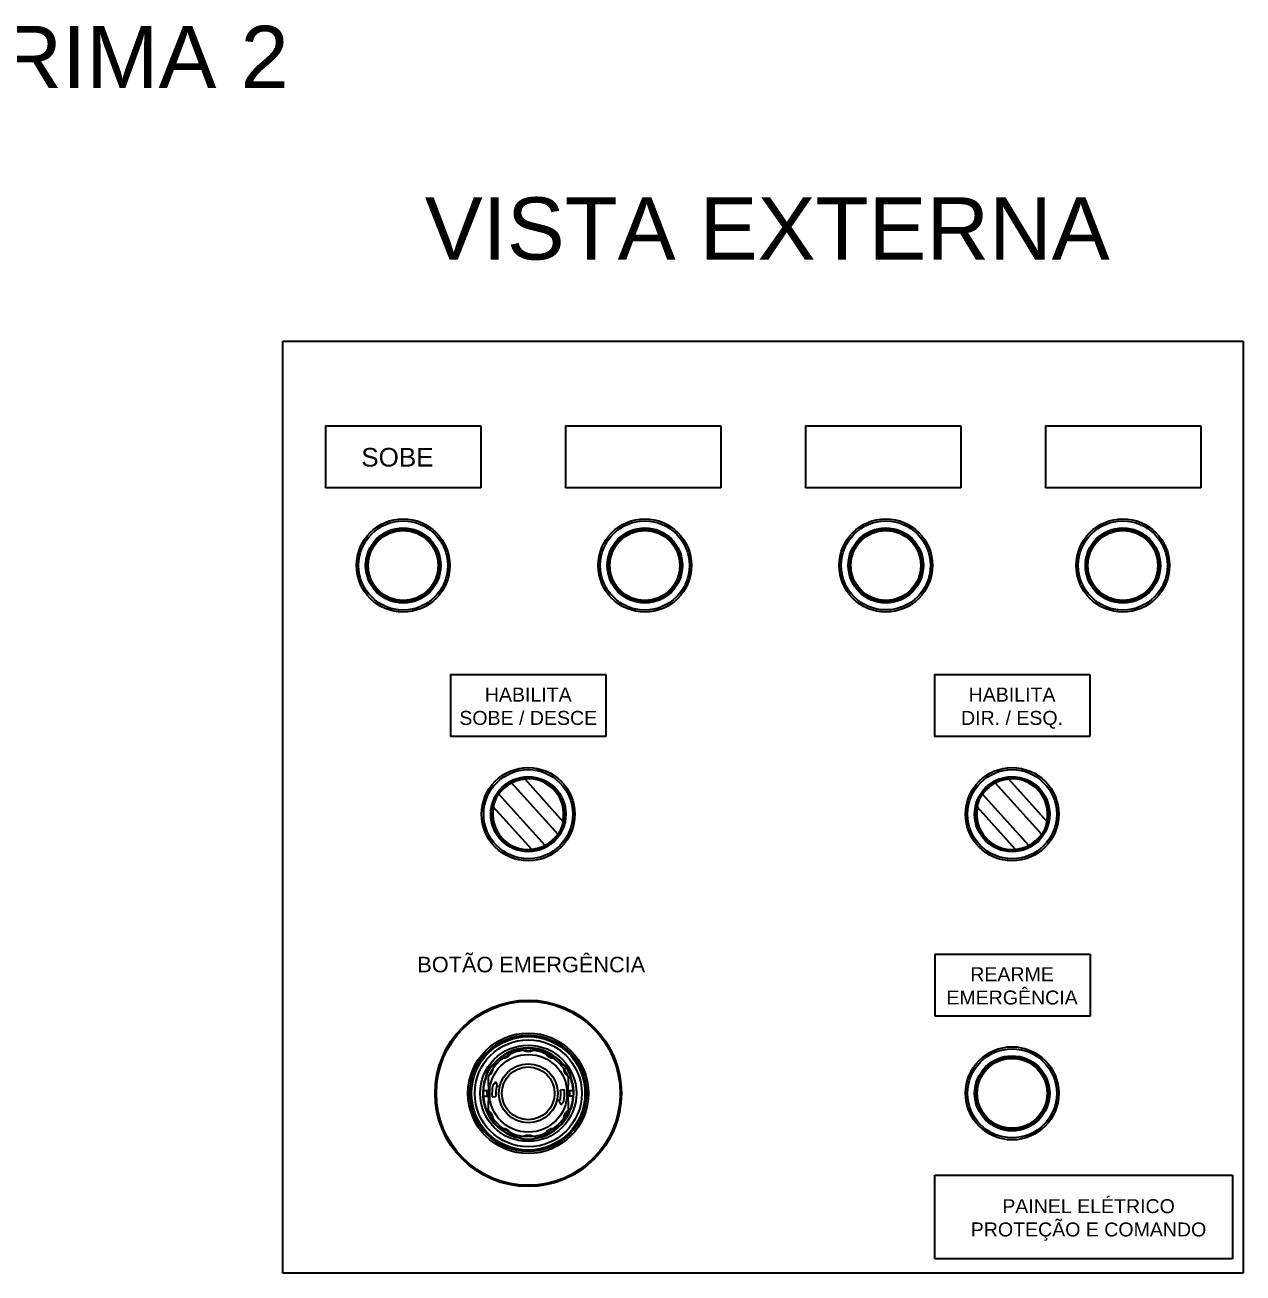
# Model space of a CAD drawing. Header units: millimetres. Extents: x -72 to 2978, y -1067 to 2817.
# Drawn here: x 1299.5 to 1691.5, y 2411.4 to 2813.2 of the extents above; entities that cross this region are included whole.
import ezdxf

# ---------------------------------------------------------------- set-up
doc = ezdxf.new("R2010")
doc.units = ezdxf.units.MM
for name, color, linetype in [('00_COMPONENTS', 7, 'Continuous'), ('1', 7, 'Continuous'), ('3', 7, 'Continuous')]:
    doc.layers.add(name, color=color, linetype=linetype)
doc.styles.get("Standard").update_dxf_attribs({"font": 'arial.ttf'})

msp = doc.modelspace()

# ---------------------------------------------------------------- linework, layer by layer
for p, q in [((1382.55, 2711.43), (1691.54, 2711.43)), ((1382.55, 2411.43), (1382.55, 2711.43)), ((1691.54, 2711.43), (1691.54, 2411.43)), ((1691.54, 2411.43), (1382.55, 2411.43))]:
    msp.add_line(p, q)
at = {"color": 6}
for p, q in [((1396.25, 2684.2), (1446.25, 2684.2)), ((1396.25, 2684.2), (1396.25, 2664.2)), ((1446.25, 2684.2), (1446.25, 2664.2)), ((1473.49, 2684.2), (1523.49, 2684.2)), ((1473.49, 2684.2), (1473.49, 2664.2)), ((1523.49, 2684.2), (1523.49, 2664.2)), ((1550.73, 2684.2), (1600.73, 2684.2)), ((1550.73, 2684.2), (1550.73, 2664.2)), ((1600.73, 2684.2), (1600.73, 2664.2)), ((1627.97, 2684.2), (1677.97, 2684.2)), ((1627.97, 2684.2), (1627.97, 2664.2)), ((1677.97, 2684.2), (1677.97, 2664.2)), ((1446.25, 2664.2), (1396.25, 2664.2)), ((1523.49, 2664.2), (1473.49, 2664.2)), ((1600.73, 2664.2), (1550.73, 2664.2)), ((1677.97, 2664.2), (1627.97, 2664.2)), ((1436.5, 2604.14), (1486.5, 2604.14)), ((1436.5, 2604.14), (1436.5, 2584.14)), ((1486.5, 2604.14), (1486.5, 2584.14)), ((1592.2, 2604.14), (1642.2, 2604.14)), ((1592.2, 2604.14), (1592.2, 2584.14)), ((1642.2, 2604.14), (1642.2, 2584.14)), ((1486.5, 2584.14), (1436.5, 2584.14)), ((1642.2, 2584.14), (1592.2, 2584.14)), ((1592.31, 2514.13), (1642.31, 2514.13)), ((1592.31, 2514.13), (1592.31, 2494.13)), ((1642.31, 2514.13), (1642.31, 2494.13)), ((1642.31, 2494.13), (1592.31, 2494.13)), ((1592.31, 2415.95), (1592.31, 2442.95)), ((1592.31, 2442.95), (1688.11, 2442.95)), ((1688.11, 2442.95), (1688.11, 2415.95)), ((1688.11, 2415.95), (1592.31, 2415.95))]:
    msp.add_line(p, q, dxfattribs=at)
at = {"color": 20}
for p, q in [((1450.38, 2478.58), (1450.26, 2478.71)), ((1472.62, 2478.58), (1472.73, 2478.71)), ((1447.88, 2474.25), (1447.72, 2474.29)), ((1448.6, 2474.45), (1448.6, 2471.78)), ((1448.75, 2471.69), (1448.6, 2471.78)), ((1448.7, 2471.72), (1448.7, 2466.84)), ((1449, 2471.26), (1449, 2467.3)), ((1474, 2467.3), (1474, 2471.26)), ((1474.4, 2471.78), (1474.25, 2471.69)), ((1474.3, 2466.84), (1474.3, 2471.72)), ((1474.4, 2471.78), (1474.4, 2474.45)), ((1475.12, 2474.25), (1475.28, 2474.29)), ((1446.99, 2470.2), (1448.45, 2470.2)), ((1446.99, 2468.35), (1448.45, 2468.35)), ((1448.25, 2468.35), (1448.25, 2470.2)), ((1448.45, 2468.35), (1448.45, 2470.2)), ((1474.55, 2470.2), (1476, 2470.2)), ((1474.55, 2470.2), (1474.55, 2468.35)), ((1476, 2468.35), (1474.55, 2468.35)), ((1474.75, 2470.2), (1474.75, 2468.35)), ((1448.6, 2466.78), (1448.75, 2466.86)), ((1448.6, 2466.78), (1448.6, 2464.1)), ((1474.25, 2466.86), (1474.4, 2466.78)), ((1474.4, 2464.1), (1474.4, 2466.78)), ((1459, 2455), (1458.95, 2454.83)), ((1464, 2455), (1464.05, 2454.83))]:
    msp.add_line(p, q, dxfattribs=at)
at = {"color": 2}
for radius in [30, 29.92, 29.58]:
    msp.add_circle((1461.5, 2469.28), radius, dxfattribs=at)
at = {"color": 20}
for radius in [18.75, 17.22]:
    msp.add_circle((1461.5, 2469.28), radius, dxfattribs=at)
for centre, radius, start, end in [((1461.5, 2469.28), 14.67, 40.0051, 139.9949), ((1461.5, 2469.28), 14.5, 39.9282, 140.0718), ((1461.5, 2469.28), 13.9, 92.3888, 117.611), ((1461.5, 2485.8), 3, 243.6726, 296.3274), ((1461.5, 2485.8), 2.7, 257.609, 282.391), ((1461.5, 2469.28), 13.9, 62.389, 87.6112), ((1461.5, 2469.28), 13.9, 122.389, 147.6109), ((1453.24, 2483.59), 3, 273.6726, 326.3274), ((1453.24, 2483.59), 2.7, 287.6079, 312.3921), ((1469.76, 2483.59), 3, 213.6726, 266.3274), ((1469.76, 2483.59), 2.7, 227.6079, 252.3921), ((1461.5, 2469.28), 13.9, 32.3891, 57.611), ((1454.14, 2473.53), 6.47, 126.8012, 173.1988), ((1454.14, 2473.53), 6.3, 126.6256, 173.3744), ((1461.5, 2469.28), 13.9, 152.3891, 158.134), ((1447.19, 2477.54), 3, 303.6726, 356.3274), ((1447.19, 2477.54), 2.7, 317.6075, 342.3925), ((1468.86, 2473.53), 6.3, 6.6256, 53.3744), ((1468.86, 2473.53), 6.47, 6.8012, 53.1988), ((1475.81, 2477.54), 3, 183.6726, 236.3274), ((1475.81, 2477.54), 2.7, 197.6076, 222.3924), ((1461.5, 2469.28), 13.9, 21.866, 27.6109), ((1461.5, 2469.28), 14.67, 160.0051, 259.9949), ((1461.5, 2469.28), 14.5, 159.9282, 176.3424), ((1448.5, 2471.26), 0.5, 0, 60), ((1461.5, 2469.28), 14.67, 280.0051, 19.9949), ((1474.5, 2471.26), 0.5, 120, 180), ((1461.5, 2469.28), 14.5, 3.6576, 20.0718), ((1461.5, 2469.28), 14.53, 176.3512, 183.6488), ((1461.5, 2469.28), 14.5, 183.6576, 260.0718), ((1448.5, 2467.3), 0.5, 300, 0), ((1461.5, 2469.28), 14.5, 279.9282, 356.3424), ((1474.5, 2467.3), 0.5, 180, 240), ((1461.5, 2469.28), 14.53, 356.3512, 3.6488), ((1461.5, 2469.28), 13.9, 201.866, 207.6109), ((1447.19, 2461.02), 3, 3.6726, 56.3274), ((1475.81, 2461.02), 3, 123.6726, 176.3274), ((1461.5, 2469.28), 13.9, 332.3891, 338.134), ((1447.19, 2461.02), 2.7, 17.6075, 42.3925), ((1461.5, 2469.28), 13.9, 212.3891, 237.6108), ((1461.5, 2469.28), 13.9, 302.3892, 327.6109), ((1475.81, 2461.02), 2.7, 137.6076, 162.3924), ((1453.24, 2454.97), 3, 33.6726, 86.3274), ((1453.24, 2454.97), 2.7, 47.6071, 72.3929), ((1461.5, 2469.28), 13.9, 242.3892, 267.6114), ((1461.5, 2460.78), 6.3, 246.6256, 293.3744), ((1461.5, 2452.75), 3, 63.6726, 116.3274), ((1461.5, 2452.75), 2.7, 77.61, 102.39), ((1461.5, 2469.28), 13.9, 272.3886, 297.6108), ((1469.76, 2454.97), 3, 93.6726, 146.3274), ((1469.76, 2454.97), 2.7, 107.6071, 132.3929), ((1461.5, 2460.78), 6.47, 246.8012, 293.1988)]:
    msp.add_arc(centre, radius, start, end, dxfattribs=at)
at = {"layer": '00_COMPONENTS', "color": 7}
for p, q in [((1420.75, 2650.71), (1420.75, 2651.06)), ((1421.75, 2650.65), (1421.75, 2651.05)), ((1498.53, 2650.72), (1498.53, 2651.07)), ((1499.53, 2650.66), (1499.53, 2651.06)), ((1576.08, 2650.73), (1576.08, 2651.08)), ((1577.08, 2650.67), (1577.08, 2651.08)), ((1652.37, 2650.71), (1652.37, 2651.06)), ((1653.37, 2650.65), (1653.37, 2651.05)), ((1420.75, 2627.74), (1420.75, 2627.34)), ((1421.75, 2627.68), (1421.75, 2627.33)), ((1498.53, 2627.75), (1498.53, 2627.35)), ((1499.53, 2627.69), (1499.53, 2627.34)), ((1576.08, 2627.77), (1576.08, 2627.36)), ((1577.08, 2627.71), (1577.08, 2627.36)), ((1652.37, 2627.74), (1652.37, 2627.34)), ((1653.37, 2627.68), (1653.37, 2627.33)), ((1454.36, 2568.39), (1454.33, 2568.43)), ((1456.09, 2569.25), (1470.99, 2552.7)), ((1456.12, 2569.7), (1456.19, 2569.56)), ((1460.34, 2570.78), (1460.37, 2570.48)), ((1460.37, 2570.48), (1472.66, 2556.83)), ((1610.09, 2568.39), (1610.06, 2568.43)), ((1611.82, 2569.25), (1626.72, 2552.7)), ((1611.84, 2569.7), (1611.92, 2569.56)), ((1616.07, 2570.78), (1616.1, 2570.48)), ((1616.1, 2570.48), (1628.39, 2556.83)), ((1451.09, 2564.44), (1450.98, 2564.5)), ((1466.9, 2549.02), (1452.01, 2565.57)), ((1452.18, 2566.33), (1452.24, 2566.28)), ((1606.82, 2564.44), (1606.71, 2564.5)), ((1622.63, 2549.02), (1607.73, 2565.57)), ((1607.91, 2566.33), (1607.96, 2566.28)), ((1450.34, 2561.45), (1450.04, 2561.51)), ((1462.63, 2547.79), (1450.34, 2561.45)), ((1473.15, 2559.73), (1473.36, 2559.74)), ((1473.16, 2559.59), (1473.36, 2559.6)), ((1606.06, 2561.45), (1605.77, 2561.51)), ((1618.36, 2547.79), (1606.06, 2561.45)), ((1628.88, 2559.73), (1629.09, 2559.74)), ((1628.89, 2559.59), (1629.09, 2559.6)), ((1472.66, 2556.83), (1472.96, 2556.77)), ((1473.02, 2558.12), (1473.35, 2558.09)), ((1473.07, 2558.69), (1473.36, 2558.67)), ((1473.07, 2558.55), (1473.36, 2558.54)), ((1473.11, 2559.15), (1473.36, 2559.15)), ((1473.11, 2559.12), (1473.36, 2559.12)), ((1628.39, 2556.83), (1628.68, 2556.77)), ((1628.75, 2558.12), (1629.07, 2558.09)), ((1628.8, 2558.69), (1629.09, 2558.67)), ((1628.8, 2558.55), (1629.08, 2558.54)), ((1628.84, 2559.15), (1629.09, 2559.15)), ((1628.84, 2559.12), (1629.09, 2559.12)), ((1462.66, 2547.5), (1462.63, 2547.79)), ((1618.39, 2547.5), (1618.36, 2547.79)), ((1616.73, 2480.79), (1616.73, 2481.14)), ((1617.73, 2480.73), (1617.73, 2481.14)), ((1616.73, 2457.82), (1616.73, 2457.42)), ((1617.73, 2457.76), (1617.73, 2457.42))]:
    msp.add_line(p, q, dxfattribs=at)
for centre, radius in [((1421.25, 2639.2), 15), ((1421.25, 2639.2), 14.34), ((1499.03, 2639.21), 15), ((1499.03, 2639.21), 14.34), ((1576.58, 2639.22), 15), ((1576.58, 2639.22), 14.34), ((1652.87, 2639.2), 15), ((1652.87, 2639.2), 14.34), ((1421.25, 2639.2), 12.08), ((1421.25, 2639.2), 11.9), ((1421.25, 2639.2), 11.55), ((1421.25, 2639.2), 11.25), ((1499.03, 2639.21), 12.08), ((1499.03, 2639.21), 11.9), ((1499.03, 2639.21), 11.55), ((1499.03, 2639.21), 11.25), ((1576.58, 2639.22), 12.08), ((1576.58, 2639.22), 11.9), ((1576.58, 2639.22), 11.55), ((1576.58, 2639.22), 11.25), ((1652.87, 2639.2), 12.08), ((1652.87, 2639.2), 11.9), ((1652.87, 2639.2), 11.55), ((1652.87, 2639.2), 11.25), ((1461.5, 2559.14), 15), ((1461.5, 2559.14), 14.34), ((1617.23, 2559.14), 15), ((1617.23, 2559.14), 14.34), ((1461.5, 2559.14), 12.08), ((1461.5, 2559.14), 11.9), ((1461.5, 2559.14), 11.7), ((1617.23, 2559.14), 12.08), ((1617.23, 2559.14), 11.9), ((1617.23, 2559.14), 11.7), ((1617.23, 2469.28), 15), ((1617.23, 2469.28), 14.34), ((1617.23, 2469.28), 12.08), ((1617.23, 2469.28), 11.9), ((1617.23, 2469.28), 11.55), ((1617.23, 2469.28), 11.25)]:
    msp.add_circle(centre, radius, dxfattribs=at)
for centre, radius, start, end in [((1461.5, 2559.14), 11.8, 153, 117), ((1455.87, 2569.05), 0.3, 42, 119.5896), ((1461.5, 2559.14), 11.4, 348.3065, 95.6935), ((1617.23, 2559.14), 11.8, 153, 117), ((1611.6, 2569.05), 0.3, 42, 119.5896), ((1617.23, 2559.14), 11.4, 348.3065, 95.6935), ((1461.5, 2559.14), 11.68, 145.5753, 168.2824), ((1452.23, 2565.77), 0.3, 144.4104, 222), ((1617.23, 2559.14), 11.68, 145.5753, 168.2824), ((1607.96, 2565.77), 0.3, 144.4104, 222), ((1461.5, 2559.14), 11.4, 168.3065, 275.6935), ((1617.23, 2559.14), 11.4, 168.3065, 275.6935), ((1461.5, 2559.14), 11.68, 325.5831, 348.2824), ((1617.23, 2559.14), 11.68, 325.5831, 348.2824), ((1470.77, 2552.5), 0.3, 324.4104, 42), ((1626.5, 2552.5), 0.3, 324.4104, 42), ((1467.13, 2549.22), 0.3, 222, 299.5896), ((1622.86, 2549.22), 0.3, 222, 299.5896)]:
    msp.add_arc(centre, radius, start, end, dxfattribs=at)
for points, knots in [([(1452.01, 2565.57), (1452.01, 2565.57), (1452.01, 2565.57), (1452.01, 2565.57), (1452.01, 2565.57), (1452.01, 2565.58), (1452.01, 2565.58), (1452.01, 2565.58), (1452.02, 2565.59), (1452.02, 2565.6), (1452.03, 2565.61), (1452.04, 2565.62), (1452.06, 2565.64), (1452.08, 2565.67), (1452.11, 2565.7), (1452.14, 2565.74), (1452.17, 2565.79), (1452.22, 2565.85), (1452.3, 2565.95), (1452.4, 2566.08), (1452.52, 2566.22), (1452.65, 2566.37), (1452.79, 2566.53), (1452.95, 2566.7), (1453.18, 2566.94), (1453.48, 2567.25), (1453.87, 2567.61), (1454.27, 2567.96), (1454.61, 2568.23), (1454.87, 2568.43), (1455.06, 2568.57), (1455.23, 2568.7), (1455.4, 2568.81), (1455.55, 2568.91), (1455.69, 2569), (1455.79, 2569.06), (1455.86, 2569.11), (1455.91, 2569.14), (1455.95, 2569.17), (1455.99, 2569.19), (1456.02, 2569.21), (1456.04, 2569.22), (1456.06, 2569.23), (1456.07, 2569.24), (1456.07, 2569.24), (1456.08, 2569.24), (1456.09, 2569.25), (1456.09, 2569.25), (1456.09, 2569.25), (1456.09, 2569.25), (1456.09, 2569.25), (1456.09, 2569.25), (1456.09, 2569.25)], [0, 0, 0, 0, 0.000039, 0.000154, 0.000346, 0.000615, 0.001382, 0.002455, 0.00383, 0.005509, 0.007489, 0.009769, 0.015226, 0.021867, 0.029668, 0.038604, 0.048652, 0.059785, 0.08519, 0.114541, 0.14755, 0.183895, 0.223232, 0.265199, 0.309398, 0.40283, 0.499992, 0.597153, 0.690581, 0.734779, 0.776746, 0.816084, 0.852432, 0.885445, 0.9148, 0.940208, 0.951342, 0.961391, 0.970329, 0.978132, 0.984773, 0.99023, 0.992511, 0.994491, 0.996169, 0.997545, 0.998617, 0.999385, 0.999654, 0.999846, 0.999961, 1, 1, 1, 1]), ([(1456.09, 2569.25), (1456.09, 2569.25), (1456.09, 2569.25), (1456.09, 2569.25), (1456.1, 2569.25), (1456.1, 2569.26), (1456.1, 2569.26), (1456.11, 2569.26), (1456.12, 2569.27), (1456.14, 2569.28), (1456.15, 2569.29), (1456.18, 2569.3), (1456.22, 2569.32), (1456.27, 2569.35), (1456.34, 2569.38), (1456.41, 2569.42), (1456.49, 2569.46), (1456.62, 2569.52), (1456.81, 2569.61), (1457.06, 2569.72), (1457.34, 2569.83), (1457.65, 2569.94), (1457.98, 2570.05), (1458.35, 2570.15), (1458.86, 2570.28), (1459.54, 2570.41), (1460.09, 2570.46), (1460.37, 2570.48)], [0, 0, 0, 0, 0.00008, 0.00032, 0.00072, 0.001278, 0.00287, 0.005092, 0.00794, 0.01141, 0.015498, 0.020202, 0.031438, 0.045089, 0.061125, 0.079518, 0.100231, 0.123191, 0.175546, 0.235939, 0.303593, 0.37769, 0.457302, 0.541481, 0.629246, 0.812034, 1, 1, 1, 1]), ([(1607.73, 2565.57), (1607.73, 2565.57), (1607.73, 2565.57), (1607.73, 2565.57), (1607.73, 2565.57), (1607.74, 2565.58), (1607.74, 2565.58), (1607.74, 2565.58), (1607.75, 2565.59), (1607.75, 2565.6), (1607.76, 2565.61), (1607.77, 2565.62), (1607.79, 2565.64), (1607.81, 2565.67), (1607.83, 2565.7), (1607.86, 2565.74), (1607.9, 2565.79), (1607.95, 2565.85), (1608.03, 2565.95), (1608.13, 2566.08), (1608.25, 2566.22), (1608.38, 2566.37), (1608.52, 2566.53), (1608.68, 2566.7), (1608.9, 2566.94), (1609.21, 2567.25), (1609.6, 2567.61), (1610, 2567.96), (1610.34, 2568.23), (1610.6, 2568.43), (1610.79, 2568.57), (1610.96, 2568.7), (1611.13, 2568.81), (1611.28, 2568.91), (1611.41, 2569), (1611.52, 2569.06), (1611.59, 2569.11), (1611.64, 2569.14), (1611.68, 2569.17), (1611.72, 2569.19), (1611.75, 2569.21), (1611.77, 2569.22), (1611.78, 2569.23), (1611.79, 2569.24), (1611.8, 2569.24), (1611.81, 2569.24), (1611.81, 2569.25), (1611.82, 2569.25), (1611.82, 2569.25), (1611.82, 2569.25), (1611.82, 2569.25), (1611.82, 2569.25), (1611.82, 2569.25)], [0, 0, 0, 0, 0.000039, 0.000154, 0.000346, 0.000615, 0.001382, 0.002455, 0.00383, 0.005509, 0.007489, 0.009769, 0.015226, 0.021867, 0.029668, 0.038604, 0.048652, 0.059785, 0.08519, 0.114541, 0.14755, 0.183895, 0.223232, 0.265199, 0.309398, 0.40283, 0.499992, 0.597153, 0.690581, 0.734779, 0.776746, 0.816084, 0.852432, 0.885445, 0.9148, 0.940208, 0.951342, 0.961391, 0.970329, 0.978132, 0.984773, 0.99023, 0.992511, 0.994491, 0.996169, 0.997545, 0.998617, 0.999385, 0.999654, 0.999846, 0.999961, 1, 1, 1, 1]), ([(1611.82, 2569.25), (1611.82, 2569.25), (1611.82, 2569.25), (1611.82, 2569.25), (1611.82, 2569.25), (1611.83, 2569.26), (1611.83, 2569.26), (1611.84, 2569.26), (1611.85, 2569.27), (1611.87, 2569.28), (1611.88, 2569.29), (1611.91, 2569.3), (1611.95, 2569.32), (1612, 2569.35), (1612.07, 2569.38), (1612.14, 2569.42), (1612.22, 2569.46), (1612.35, 2569.52), (1612.54, 2569.61), (1612.78, 2569.72), (1613.06, 2569.83), (1613.37, 2569.94), (1613.71, 2570.05), (1614.07, 2570.15), (1614.59, 2570.28), (1615.26, 2570.41), (1615.82, 2570.46), (1616.1, 2570.48)], [0, 0, 0, 0, 0.00008, 0.00032, 0.00072, 0.001278, 0.00287, 0.005092, 0.00794, 0.01141, 0.015498, 0.020202, 0.031438, 0.045089, 0.061125, 0.079518, 0.100231, 0.123191, 0.175546, 0.235939, 0.303593, 0.37769, 0.457302, 0.541481, 0.629246, 0.812034, 1, 1, 1, 1]), ([(1450.34, 2561.45), (1450.38, 2561.73), (1450.5, 2562.27), (1450.69, 2562.93), (1450.87, 2563.42), (1451.01, 2563.77), (1451.16, 2564.1), (1451.3, 2564.4), (1451.44, 2564.66), (1451.58, 2564.9), (1451.68, 2565.07), (1451.76, 2565.19), (1451.81, 2565.27), (1451.85, 2565.34), (1451.89, 2565.4), (1451.92, 2565.45), (1451.95, 2565.49), (1451.97, 2565.51), (1451.98, 2565.53), (1451.98, 2565.54), (1451.99, 2565.55), (1452, 2565.56), (1452, 2565.57), (1452, 2565.57), (1452, 2565.57), (1452, 2565.57), (1452.01, 2565.57), (1452.01, 2565.57)], [0, 0, 0, 0, 0.187966, 0.370754, 0.458519, 0.542698, 0.62231, 0.696407, 0.764061, 0.824454, 0.876809, 0.899769, 0.920482, 0.938875, 0.954911, 0.968562, 0.979798, 0.984502, 0.98859, 0.99206, 0.994908, 0.99713, 0.998722, 0.99928, 0.99968, 0.99992, 1, 1, 1, 1]), ([(1606.06, 2561.45), (1606.11, 2561.73), (1606.23, 2562.27), (1606.42, 2562.93), (1606.6, 2563.42), (1606.74, 2563.77), (1606.89, 2564.1), (1607.03, 2564.4), (1607.17, 2564.66), (1607.3, 2564.9), (1607.41, 2565.07), (1607.48, 2565.19), (1607.53, 2565.27), (1607.58, 2565.34), (1607.62, 2565.4), (1607.65, 2565.45), (1607.68, 2565.49), (1607.69, 2565.51), (1607.7, 2565.53), (1607.71, 2565.54), (1607.72, 2565.55), (1607.73, 2565.56), (1607.73, 2565.57), (1607.73, 2565.57), (1607.73, 2565.57), (1607.73, 2565.57), (1607.73, 2565.57), (1607.73, 2565.57)], [0, 0, 0, 0, 0.187966, 0.370754, 0.458519, 0.542698, 0.62231, 0.696407, 0.764061, 0.824454, 0.876809, 0.899769, 0.920482, 0.938875, 0.954911, 0.968562, 0.979798, 0.984502, 0.98859, 0.99206, 0.994908, 0.99713, 0.998722, 0.99928, 0.99968, 0.99992, 1, 1, 1, 1]), ([(1472.66, 2556.83), (1472.61, 2556.55), (1472.5, 2556.01), (1472.31, 2555.35), (1472.13, 2554.85), (1471.98, 2554.5), (1471.84, 2554.18), (1471.69, 2553.88), (1471.55, 2553.61), (1471.42, 2553.38), (1471.32, 2553.2), (1471.24, 2553.08), (1471.19, 2553), (1471.15, 2552.93), (1471.11, 2552.87), (1471.07, 2552.82), (1471.05, 2552.79), (1471.03, 2552.76), (1471.02, 2552.75), (1471.01, 2552.73), (1471.01, 2552.72), (1471, 2552.72), (1471, 2552.71), (1470.99, 2552.71), (1470.99, 2552.71), (1470.99, 2552.7), (1470.99, 2552.7), (1470.99, 2552.7)], [0, 0, 0, 0, 0.187966, 0.370754, 0.458519, 0.542698, 0.62231, 0.696407, 0.764061, 0.824454, 0.876809, 0.899769, 0.920482, 0.938875, 0.954911, 0.968562, 0.979798, 0.984502, 0.98859, 0.99206, 0.994908, 0.99713, 0.998722, 0.99928, 0.99968, 0.99992, 1, 1, 1, 1]), ([(1628.39, 2556.83), (1628.34, 2556.55), (1628.23, 2556.01), (1628.03, 2555.35), (1627.85, 2554.85), (1627.71, 2554.5), (1627.57, 2554.18), (1627.42, 2553.88), (1627.28, 2553.61), (1627.15, 2553.38), (1627.05, 2553.2), (1626.97, 2553.08), (1626.92, 2553), (1626.88, 2552.93), (1626.84, 2552.87), (1626.8, 2552.82), (1626.78, 2552.79), (1626.76, 2552.76), (1626.75, 2552.75), (1626.74, 2552.73), (1626.73, 2552.72), (1626.73, 2552.72), (1626.72, 2552.71), (1626.72, 2552.71), (1626.72, 2552.71), (1626.72, 2552.7), (1626.72, 2552.7), (1626.72, 2552.7)], [0, 0, 0, 0, 0.187966, 0.370754, 0.458519, 0.542698, 0.62231, 0.696407, 0.764061, 0.824454, 0.876809, 0.899769, 0.920482, 0.938875, 0.954911, 0.968562, 0.979798, 0.984502, 0.98859, 0.99206, 0.994908, 0.99713, 0.998722, 0.99928, 0.99968, 0.99992, 1, 1, 1, 1]), ([(1470.99, 2552.7), (1470.99, 2552.7), (1470.99, 2552.7), (1470.99, 2552.7), (1470.99, 2552.7), (1470.99, 2552.7), (1470.99, 2552.7), (1470.98, 2552.69), (1470.98, 2552.69), (1470.97, 2552.68), (1470.97, 2552.67), (1470.96, 2552.66), (1470.94, 2552.64), (1470.92, 2552.61), (1470.89, 2552.57), (1470.86, 2552.53), (1470.83, 2552.49), (1470.77, 2552.42), (1470.7, 2552.33), (1470.6, 2552.2), (1470.48, 2552.06), (1470.35, 2551.91), (1470.21, 2551.75), (1470.05, 2551.57), (1469.82, 2551.33), (1469.52, 2551.03), (1469.13, 2550.66), (1468.73, 2550.32), (1468.39, 2550.04), (1468.13, 2549.84), (1467.94, 2549.71), (1467.76, 2549.58), (1467.6, 2549.47), (1467.45, 2549.37), (1467.31, 2549.28), (1467.21, 2549.21), (1467.14, 2549.17), (1467.09, 2549.14), (1467.05, 2549.11), (1467.01, 2549.09), (1466.98, 2549.07), (1466.96, 2549.05), (1466.94, 2549.05), (1466.93, 2549.04), (1466.92, 2549.04), (1466.92, 2549.03), (1466.91, 2549.03), (1466.91, 2549.03), (1466.91, 2549.02), (1466.91, 2549.02), (1466.91, 2549.02), (1466.9, 2549.02), (1466.9, 2549.02)], [0, 0, 0, 0, 0.000039, 0.000154, 0.000346, 0.000615, 0.001382, 0.002455, 0.00383, 0.005509, 0.007489, 0.009769, 0.015226, 0.021867, 0.029668, 0.038604, 0.048652, 0.059785, 0.08519, 0.114541, 0.14755, 0.183895, 0.223232, 0.265199, 0.309398, 0.40283, 0.499992, 0.597153, 0.690581, 0.734779, 0.776746, 0.816084, 0.852432, 0.885445, 0.9148, 0.940208, 0.951342, 0.961391, 0.970329, 0.978132, 0.984773, 0.99023, 0.992511, 0.994491, 0.996169, 0.997545, 0.998617, 0.999385, 0.999654, 0.999846, 0.999961, 1, 1, 1, 1]), ([(1626.72, 2552.7), (1626.72, 2552.7), (1626.72, 2552.7), (1626.72, 2552.7), (1626.72, 2552.7), (1626.72, 2552.7), (1626.72, 2552.7), (1626.71, 2552.69), (1626.71, 2552.69), (1626.7, 2552.68), (1626.7, 2552.67), (1626.68, 2552.66), (1626.67, 2552.64), (1626.65, 2552.61), (1626.62, 2552.57), (1626.59, 2552.53), (1626.56, 2552.49), (1626.5, 2552.42), (1626.43, 2552.33), (1626.32, 2552.2), (1626.21, 2552.06), (1626.08, 2551.91), (1625.93, 2551.75), (1625.78, 2551.57), (1625.55, 2551.33), (1625.25, 2551.03), (1624.86, 2550.66), (1624.46, 2550.32), (1624.12, 2550.04), (1623.86, 2549.84), (1623.67, 2549.71), (1623.49, 2549.58), (1623.33, 2549.47), (1623.18, 2549.37), (1623.04, 2549.28), (1622.94, 2549.21), (1622.86, 2549.17), (1622.82, 2549.14), (1622.78, 2549.11), (1622.74, 2549.09), (1622.71, 2549.07), (1622.68, 2549.05), (1622.67, 2549.05), (1622.66, 2549.04), (1622.65, 2549.04), (1622.65, 2549.03), (1622.64, 2549.03), (1622.64, 2549.03), (1622.63, 2549.02), (1622.63, 2549.02), (1622.63, 2549.02), (1622.63, 2549.02), (1622.63, 2549.02)], [0, 0, 0, 0, 0.000039, 0.000154, 0.000346, 0.000615, 0.001382, 0.002455, 0.00383, 0.005509, 0.007489, 0.009769, 0.015226, 0.021867, 0.029668, 0.038604, 0.048652, 0.059785, 0.08519, 0.114541, 0.14755, 0.183895, 0.223232, 0.265199, 0.309398, 0.40283, 0.499992, 0.597153, 0.690581, 0.734779, 0.776746, 0.816084, 0.852432, 0.885445, 0.9148, 0.940208, 0.951342, 0.961391, 0.970329, 0.978132, 0.984773, 0.99023, 0.992511, 0.994491, 0.996169, 0.997545, 0.998617, 0.999385, 0.999654, 0.999846, 0.999961, 1, 1, 1, 1]), ([(1466.9, 2549.02), (1466.9, 2549.02), (1466.9, 2549.02), (1466.9, 2549.02), (1466.9, 2549.02), (1466.9, 2549.02), (1466.89, 2549.02), (1466.88, 2549.01), (1466.87, 2549.01), (1466.86, 2549), (1466.84, 2548.99), (1466.82, 2548.98), (1466.78, 2548.95), (1466.72, 2548.93), (1466.66, 2548.89), (1466.59, 2548.86), (1466.5, 2548.82), (1466.37, 2548.75), (1466.19, 2548.67), (1465.94, 2548.56), (1465.66, 2548.45), (1465.35, 2548.34), (1465.01, 2548.23), (1464.65, 2548.12), (1464.14, 2547.99), (1463.46, 2547.87), (1462.91, 2547.81), (1462.63, 2547.79)], [0, 0, 0, 0, 0.00008, 0.00032, 0.00072, 0.001278, 0.00287, 0.005092, 0.00794, 0.01141, 0.015498, 0.020202, 0.031438, 0.045089, 0.061125, 0.079518, 0.100231, 0.123191, 0.175546, 0.235939, 0.303593, 0.37769, 0.457302, 0.541481, 0.629246, 0.812034, 1, 1, 1, 1]), ([(1622.63, 2549.02), (1622.63, 2549.02), (1622.63, 2549.02), (1622.63, 2549.02), (1622.63, 2549.02), (1622.63, 2549.02), (1622.62, 2549.02), (1622.61, 2549.01), (1622.6, 2549.01), (1622.59, 2549), (1622.57, 2548.99), (1622.55, 2548.98), (1622.51, 2548.95), (1622.45, 2548.93), (1622.39, 2548.89), (1622.31, 2548.86), (1622.23, 2548.82), (1622.1, 2548.75), (1621.92, 2548.67), (1621.67, 2548.56), (1621.39, 2548.45), (1621.08, 2548.34), (1620.74, 2548.23), (1620.38, 2548.12), (1619.86, 2547.99), (1619.19, 2547.87), (1618.64, 2547.81), (1618.36, 2547.79)], [0, 0, 0, 0, 0.00008, 0.00032, 0.00072, 0.001278, 0.00287, 0.005092, 0.00794, 0.01141, 0.015498, 0.020202, 0.031438, 0.045089, 0.061125, 0.079518, 0.100231, 0.123191, 0.175546, 0.235939, 0.303593, 0.37769, 0.457302, 0.541481, 0.629246, 0.812034, 1, 1, 1, 1])]:
    msp.add_open_spline(points, degree=3, knots=knots, dxfattribs=at)
at = {"layer": '1', "color": 20, "linetype": 'Continuous'}
for radius in [19.4, 18.26, 15.5, 12.5, 9.5, 8.5]:
    msp.add_circle((1461.5, 2469.28), radius, dxfattribs=at)
at = {"layer": '3', "color": 20, "linetype": 'Continuous'}
for p, q in [((1451.05, 2472.95), (1450.1, 2471.83)), ((1451.76, 2471.45), (1451.05, 2472.95)), ((1451.27, 2471.56), (1451.76, 2471.45)), ((1449.88, 2468.13), (1451.07, 2468.25)), ((1471.73, 2467), (1471.24, 2467.11)), ((1471.24, 2467.11), (1471.95, 2465.61)), ((1473.12, 2470.43), (1471.93, 2470.31)), ((1471.95, 2465.61), (1472.9, 2466.73))]:
    msp.add_line(p, q, dxfattribs=at)
for radius, start, end in [(11.68, 167.4015, 185.6528), (10.48, 167.432, 185.6528), (10.48, 347.432, 5.6528), (11.68, 347.4015, 5.6528)]:
    msp.add_arc((1461.5, 2469.28), radius, start, end, dxfattribs=at)

# ---------------------------------------------------------------- texts
at = {"color": 6, "attachment_point": 1}
for s, width, heights, insert, char_height in [('{\\C256;FABRIMA 2}', 175.862, [0], (1236.97, 2812.91), 20), ('{\\C256;VISTA EXTERNA}', 227.5814, [0], (1428.19, 2757.7), 20), ('{\\C256;SOBE}', 21.1027, [8.33], (1407.75, 2677.05), 6), ('\\pxqc;{\\C256;HABILITA \\PSOBE / DESCE}', 50, [0], (1436.5, 2599.89), 4.5), ('\\pxqc;{\\C256;HABILITA \\PDIR. / ESQ.}', 50, [0], (1592.2, 2599.89), 4.5), ('{\\C256;BOTÃO EMERGÊNCIA}', 78.3036, [0], (1425.8, 2513.24), 5), ('\\pxqc;{\\C256;REARME\\PEMERGÊNCIA}', 50, [0], (1592.2, 2509.88), 4.5), ('\\pxqc;{\\C256;PAINEL ELÉTRICO\\PPROTEÇÃO E COMANDO}', 94.0335, [0], (1594.8, 2435.21), 4.5)]:
    msp.add_mtext_dynamic_manual_height_columns(s, width=width, gutter_width=12.5, heights=heights, dxfattribs=dict(at, insert=insert, char_height=char_height))

doc.saveas('drawing.dxf')
